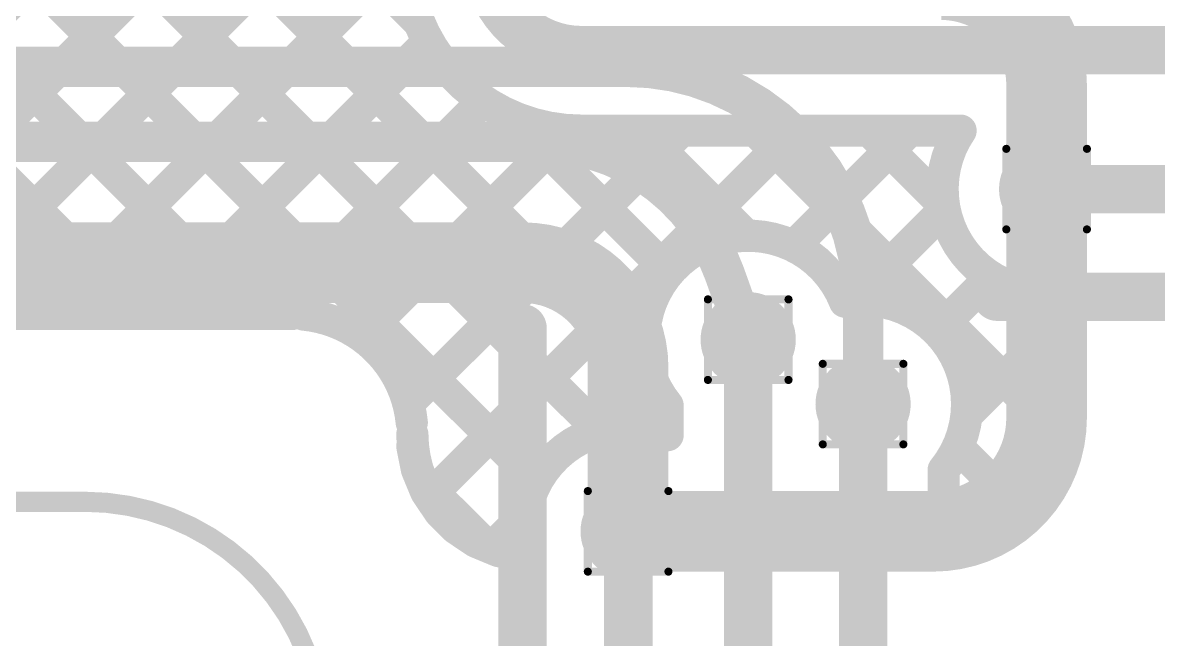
# Model space of a CAD drawing. Header units: inches. Extents: x -17 to 349, y -40 to 215.
# Drawn here: x 109.8 to 116.95, y 115.47 to 119.36 of the extents above; entities that cross this region are included whole.
import ezdxf

# ---------------------------------------------------------------- set-up
doc = ezdxf.new("R2010")
doc.units = ezdxf.units.IN
for name, color, linetype in [('Board Outline', 216, 'Continuous'), ('Bottom Layer', 5, 'Continuous'), ('Drill Drawing', 1, 'Continuous'), ('Top Layer', 1, 'Continuous'), ('Via Holes', 16, 'Continuous')]:
    doc.layers.add(name, color=color, linetype=linetype)

msp = doc.modelspace()

# ---------------------------------------------------------------- hatches: boundary and pattern name
at = {"layer": 'Bottom Layer'}
h = msp.add_hatch(color=5, dxfattribs=at)
edge = h.paths.add_edge_path()
edge.add_arc((116.2497, 118.3116), 0.3, 0, 360)
h = msp.add_hatch(color=5, dxfattribs=at)
edge = h.paths.add_edge_path()
edge.add_arc((114.3689, 117.3623), 0.3, 0, 360)
h = msp.add_hatch(color=5, dxfattribs=at)
edge = h.paths.add_edge_path()
edge.add_arc((115.093, 116.9559), 0.3, 0, 360)
h = msp.add_hatch(color=5, dxfattribs=at)
edge = h.paths.add_edge_path()
edge.add_arc((113.6122, 116.1535), 0.3, 0, 360)
at = {"layer": 'Top Layer'}
h = msp.add_hatch(color=1, dxfattribs=at)
edge = h.paths.add_edge_path()
edge.add_arc((116.2497, 118.3116), 0.3, 0, 360)
h = msp.add_hatch(color=1, dxfattribs=at)
edge = h.paths.add_edge_path()
edge.add_arc((114.3689, 117.3623), 0.3, 0, 360)
h = msp.add_hatch(color=1, dxfattribs=at)
edge = h.paths.add_edge_path()
edge.add_arc((115.093, 116.9559), 0.3, 0, 360)
h = msp.add_hatch(color=1, dxfattribs=at)
edge = h.paths.add_edge_path()
edge.add_arc((113.6122, 116.1535), 0.3, 0, 360)
at = {"layer": 'Via Holes'}
h = msp.add_hatch(color=7, dxfattribs=at)
edge = h.paths.add_edge_path()
edge.add_arc((116.2497, 118.3116), 0.15, 0, 360)
h = msp.add_hatch(color=7, dxfattribs=at)
edge = h.paths.add_edge_path()
edge.add_arc((114.3689, 117.3623), 0.15, 0, 360)
h = msp.add_hatch(color=7, dxfattribs=at)
edge = h.paths.add_edge_path()
edge.add_arc((115.093, 116.9559), 0.15, 0, 360)
h = msp.add_hatch(color=7, dxfattribs=at)
edge = h.paths.add_edge_path()
edge.add_arc((113.6122, 116.1535), 0.15, 0, 360)

# ---------------------------------------------------------------- linework, layer by layer
at = {"layer": 'Board Outline'}
for points in [[(109.0969, 116.34, 0.127, 0.127, 0), (110.1877, 116.34, 0.127, 0.127, 0)], [(110.1877, 116.34, 0.127, 0.127, -0.414214), (111.6877, 114.84, 0.127, 0.127, 0)], [(116.1419, 112.7843, 0.127, 0.127, -0.345401), (119.5324, 116.3734, 0.127, 0.127, 0)]]:
    msp.add_lwpolyline(points, format="xyseb", dxfattribs=at)
msp.add_lwpolyline([(110.1559, 116.34, 0.0635, 0.0635, 1), (110.2194, 116.34, 0.0635, 0.0635, 1)], format="xyseb", close=True, dxfattribs=at)
msp.add_lwpolyline([(110.1559, 116.34, 0.0635, 0.0635, 1), (110.2194, 116.34, 0.0635, 0.0635, 1)], format="xyseb", close=True, dxfattribs=at)
at = {"layer": 'Bottom Layer'}
for points in [[(107.7426, 117.5043, 0.2032, 0.2032, 0), (115.0284, 124.7901, 0.2032, 0.2032, 0)], [(105.0354, 122.3109, 0.2032, 0.2032, 0), (109.8222, 117.5242, 0.2032, 0.2032, 0)], [(105.7539, 122.3109, 0.2032, 0.2032, 0), (110.5406, 117.5242, 0.2032, 0.2032, 0)], [(106.4723, 122.3109, 0.2032, 0.2032, 0), (111.259, 117.5242, 0.2032, 0.2032, 0)], [(107.1907, 122.3109, 0.2032, 0.2032, 0), (113.0357, 116.4658, 0.2032, 0.2032, 0)], [(107.9091, 122.3109, 0.2032, 0.2032, 0), (113.4352, 116.7848, 0.2032, 0.2032, 0)], [(108.6276, 122.3109, 0.2032, 0.2032, 0), (113.7322, 117.2062, 0.2032, 0.2032, 0)], [(109.346, 122.3109, 0.2032, 0.2032, 0), (112.2957, 119.3611, 0.2032, 0.2032, 0)], [(108.4808, 117.5242, 0.2032, 0.2032, 0), (112.0627, 121.106, 0.2032, 0.2032, 0)], [(109.1993, 117.5242, 0.2032, 0.2032, 0), (112.2099, 120.5348, 0.2032, 0.2032, 0)], [(109.9177, 117.5242, 0.2032, 0.2032, 0), (112.2099, 119.8164, 0.2032, 0.2032, 0)], [(113.3184, 118.6802, 0.2032, 0.2032, -0.414214), (112.2099, 119.7886, 0.2032, 0.2032, 0)], [(113.3184, 119.1882, 0.3048, 0.3048, -0.414214), (112.7179, 119.7886, 0.3048, 0.3048, 0)], [(110.6361, 117.5242, 0.2032, 0.2032, 0), (112.3541, 119.2421, 0.2032, 0.2032, 0)], [(113.3184, 119.1882, 0.3048, 0.3048, 0), (118.9746, 119.1882, 0.3048, 0.3048, 0)], [(111.3545, 117.5242, 0.2032, 0.2032, 0), (112.6995, 118.8691, 0.2032, 0.2032, 0)], [(112.8909, 118.7659, 0.2032, 0.2032, 0), (113.8696, 117.7872, 0.2032, 0.2032, 0)], [(111.9328, 117.384, 0.2032, 0.2032, 0), (113.2323, 118.6835, 0.2032, 0.2032, 0)], [(112.227, 116.9597, 0.2032, 0.2032, 0), (113.9474, 118.6802, 0.2032, 0.2032, 0)], [(112.3598, 116.3741, 0.2032, 0.2032, 0), (114.6658, 118.6802, 0.2032, 0.2032, 0)], [(113.3184, 118.6802, 0.2032, 0.2032, 0), (115.7075, 118.6802, 0.2032, 0.2032, 0)], [(113.695, 118.6802, 0.2032, 0.2032, 0), (114.3574, 118.0178, 0.2032, 0.2032, 0)], [(114.4134, 118.6802, 0.2032, 0.2032, 0), (116.2381, 116.8555, 0.2032, 0.2032, 0)], [(114.6559, 117.9518, 0.2032, 0.2032, 0), (115.3843, 118.6802, 0.2032, 0.2032, 0)], [(115.1319, 118.6802, 0.2032, 0.2032, 0), (115.602, 118.2101, 0.2032, 0.2032, 0)], [(116.2873, 117.6571, 0.2032, 0.2032, -0.621838), (115.7075, 118.6802, 0.2032, 0.2032, 0)], [(116.2497, 118.3116, 0.3048, 0.3048, 0), (119.5361, 118.3116, 0.3048, 0.3048, 0)], [(115.0311, 117.6086, 0.2032, 0.2032, 0), (115.6066, 118.1841, 0.2032, 0.2032, 0)], [(113.8609, 116.9479, 0.2032, 0.2032, -1.168798), (114.9793, 117.6016, 0.2032, 0.2032, 0)], [(115.5585, 117.4176, 0.2032, 0.2032, 0), (115.8987, 117.7578, 0.2032, 0.2032, 0)], [(115.9375, 117.633, 0.3048, 0.3048, 0), (119.5541, 117.633, 0.3048, 0.3048, 0)], [(116.1482, 117.6639, 0.2032, 0.2032, 0), (116.2873, 117.5248, 0.2032, 0.2032, 0)], [(116.2873, 117.1945, 0.2032, 0.2032, 0), (116.2873, 117.6571, 0.2032, 0.2032, 0)], [(114.9793, 117.6016, 0.2032, 0.2032, -0.466211), (115.7486, 116.9559, 0.2032, 0.2032, 0)], [(107.9073, 117.5242, 0.2032, 0.2032, 0), (111.4934, 117.5242, 0.2032, 0.2032, 0)], [(107.9073, 117.5242, 0.2032, 0.2032, 0), (111.4934, 117.5241, 0.2032, 0.2032, 0)], [(111.5678, 117.5205, 0.2032, 0.2032, -0.049131), (111.7137, 117.4915, 0.2032, 0.2032, 0)], [(111.7137, 117.4915, 0.2032, 0.2032, -0.049131), (111.8511, 117.4346, 0.2032, 0.2032, 0)], [(111.8511, 117.4346, 0.2032, 0.2032, -0.049131), (111.9748, 117.3519, 0.2032, 0.2032, 0)], [(112.9473, 112.7891, 0.3048, 0.3048, 0), (112.9473, 117.4337, 0.3048, 0.3048, 0)], [(115.7448, 116.8854, 0.2032, 0.2032, 0), (116.2873, 117.4279, 0.2032, 0.2032, 0)], [(111.9748, 117.3519, 0.2032, 0.2032, -0.04913), (112.08, 117.2467, 0.2032, 0.2032, 0)], [(114.3689, 112.7217, 0.3048, 0.3048, 0), (114.3689, 117.3623, 0.3048, 0.3048, 0)], [(112.08, 117.2467, 0.2032, 0.2032, -0.049131), (112.1627, 117.123, 0.2032, 0.2032, 0)], [(116.2873, 117.1945, 0.2032, 0.2032, -0.048928), (116.2645, 116.9624, 0.2032, 0.2032, 0)], [(112.1627, 117.123, 0.2032, 0.2032, -0.049131), (112.2196, 116.9856, 0.2032, 0.2032, 0)], [(113.5043, 116.8002, 0.2032, 0.2032, 0), (113.7795, 117.0754, 0.2032, 0.2032, 0)], [(112.2196, 116.9856, 0.2032, 0.2032, -0.049131), (112.2486, 116.8396, 0.2032, 0.2032, 0)], [(115.093, 112.8496, 0.3048, 0.3048, 0), (115.093, 116.9559, 0.3048, 0.3048, 0)], [(113.8609, 116.7601, 0.2032, 0.2032, 0), (113.8609, 116.9479, 0.2032, 0.2032, 0)], [(115.7486, 116.9559, 0.2032, 0.2032, -0.172763), (115.601, 116.5415, 0.2032, 0.2032, 0)], [(116.2641, 116.9606, 0.2032, 0.2032, -0.048602), (116.1969, 116.7389, 0.2032, 0.2032, 0)], [(112.9745, 116.0014, 0.2032, 0.2032, -0.611125), (113.8609, 116.7601, 0.2032, 0.2032, 0)], [(112.9745, 116.0014, 0.2032, 0.2032, -0.397916), (112.2523, 116.7652, 0.2032, 0.2032, 0)], [(116.1958, 116.736, 0.2032, 0.2032, -0.048428), (116.087, 116.5325, 0.2032, 0.2032, 0)], [(112.2523, 116.6899, 0.2032, 0.2032, 0), (112.2817, 116.5421, 0.2032, 0.2032, 0)], [(115.69, 116.6852, 0.2032, 0.2032, 0), (115.9802, 116.395, 0.2032, 0.2032, 0)], [(112.2817, 116.5421, 0.2032, 0.2032, 0), (112.3393, 116.4029, 0.2032, 0.2032, 0)], [(115.601, 116.1136, 0.2032, 0.2032, 0), (115.601, 116.5415, 0.2032, 0.2032, 0)], [(116.085, 116.5295, 0.2032, 0.2032, -0.048407), (115.9386, 116.3512, 0.2032, 0.2032, 0)], [(112.3104, 116.4728, 0.2032, 0.2032, 0), (112.7249, 116.0583, 0.2032, 0.2032, 0)], [(115.8422, 116.2644, 0.2032, 0.2032, 0), (116.0231, 116.4453, 0.2032, 0.2032, 0)], [(112.3393, 116.4029, 0.2032, 0.2032, 0), (112.423, 116.2776, 0.2032, 0.2032, 0)], [(115.9363, 116.3488, 0.2032, 0.2032, -0.048524), (115.7575, 116.2022, 0.2032, 0.2032, 0)], [(112.423, 116.2776, 0.2032, 0.2032, 0), (112.5295, 116.171, 0.2032, 0.2032, 0)], [(112.7518, 116.0477, 0.2032, 0.2032, 0), (112.9655, 116.2614, 0.2032, 0.2032, 0)], [(113.6135, 112.8663, 0.3048, 0.3048, 0), (113.6135, 116.1535, 0.3048, 0.3048, 0)], [(115.7555, 116.2008, 0.2032, 0.2032, -0.037186), (115.601, 116.1136, 0.2032, 0.2032, 0)], [(112.5295, 116.171, 0.2032, 0.2032, 0), (112.6548, 116.0873, 0.2032, 0.2032, 0)], [(112.6548, 116.0873, 0.2032, 0.2032, 0), (112.794, 116.0296, 0.2032, 0.2032, 0)], [(112.794, 116.0296, 0.2032, 0.2032, 0), (112.9418, 116.0002, 0.2032, 0.2032, 0)]]:
    msp.add_lwpolyline(points, format="xyseb", dxfattribs=at)
for points in [[(112.2449, 119.3611, 0.1016, 0.1016, 1), (112.3465, 119.3611, 0.1016, 0.1016, 1)], [(112.3033, 119.2421, 0.1016, 0.1016, 1), (112.4049, 119.2421, 0.1016, 0.1016, 1)], [(113.2422, 119.1882, 0.1524, 0.1524, 1), (113.3946, 119.1882, 0.1524, 0.1524, 1)], [(113.2422, 119.1882, 0.1524, 0.1524, 1), (113.3946, 119.1882, 0.1524, 0.1524, 1)], [(112.6487, 118.8691, 0.1016, 0.1016, 1), (112.7503, 118.8691, 0.1016, 0.1016, 1)], [(112.8401, 118.7659, 0.1016, 0.1016, 1), (112.9417, 118.7659, 0.1016, 0.1016, 1)], [(113.1815, 118.6835, 0.1016, 0.1016, 1), (113.2831, 118.6835, 0.1016, 0.1016, 1)], [(113.2676, 118.6802, 0.1016, 0.1016, 1), (113.3692, 118.6802, 0.1016, 0.1016, 1)], [(113.2676, 118.6802, 0.1016, 0.1016, 1), (113.3692, 118.6802, 0.1016, 0.1016, 1)], [(113.6442, 118.6802, 0.1016, 0.1016, 1), (113.7458, 118.6802, 0.1016, 0.1016, 1)], [(113.8966, 118.6802, 0.1016, 0.1016, 1), (113.9982, 118.6802, 0.1016, 0.1016, 1)], [(114.3626, 118.6802, 0.1016, 0.1016, 1), (114.4642, 118.6802, 0.1016, 0.1016, 1)], [(114.615, 118.6802, 0.1016, 0.1016, 1), (114.7166, 118.6802, 0.1016, 0.1016, 1)], [(115.0811, 118.6802, 0.1016, 0.1016, 1), (115.1827, 118.6802, 0.1016, 0.1016, 1)], [(115.3335, 118.6802, 0.1016, 0.1016, 1), (115.4351, 118.6802, 0.1016, 0.1016, 1)], [(115.6567, 118.6802, 0.1016, 0.1016, 1), (115.7583, 118.6802, 0.1016, 0.1016, 1)], [(115.6567, 118.6802, 0.1016, 0.1016, 1), (115.7583, 118.6802, 0.1016, 0.1016, 1)], [(116.1735, 118.3116, 0.1524, 0.1524, 1), (116.3259, 118.3116, 0.1524, 0.1524, 1)], [(115.5512, 118.2101, 0.1016, 0.1016, 1), (115.6528, 118.2101, 0.1016, 0.1016, 1)], [(115.5558, 118.1841, 0.1016, 0.1016, 1), (115.6574, 118.1841, 0.1016, 0.1016, 1)], [(114.3066, 118.0178, 0.1016, 0.1016, 1), (114.4082, 118.0178, 0.1016, 0.1016, 1)], [(114.6051, 117.9518, 0.1016, 0.1016, 1), (114.7067, 117.9518, 0.1016, 0.1016, 1)], [(113.8188, 117.7872, 0.1016, 0.1016, 1), (113.9204, 117.7872, 0.1016, 0.1016, 1)], [(115.8479, 117.7578, 0.1016, 0.1016, 1), (115.9495, 117.7578, 0.1016, 0.1016, 1)], [(115.8613, 117.633, 0.1524, 0.1524, 1), (116.0137, 117.633, 0.1524, 0.1524, 1)], [(116.0974, 117.6639, 0.1016, 0.1016, 1), (116.199, 117.6639, 0.1016, 0.1016, 1)], [(116.2365, 117.6571, 0.1016, 0.1016, 1), (116.3381, 117.6571, 0.1016, 0.1016, 1)], [(116.2365, 117.6571, 0.1016, 0.1016, 1), (116.3381, 117.6571, 0.1016, 0.1016, 1)], [(114.9285, 117.6016, 0.1016, 0.1016, 1), (115.0301, 117.6016, 0.1016, 0.1016, 1)], [(114.9285, 117.6016, 0.1016, 0.1016, 1), (115.0301, 117.6016, 0.1016, 0.1016, 1)], [(114.9803, 117.6086, 0.1016, 0.1016, 1), (115.0819, 117.6086, 0.1016, 0.1016, 1)], [(109.7714, 117.5242, 0.1016, 0.1016, 1), (109.873, 117.5242, 0.1016, 0.1016, 1)], [(109.8669, 117.5242, 0.1016, 0.1016, 1), (109.9685, 117.5242, 0.1016, 0.1016, 1)], [(110.4898, 117.5242, 0.1016, 0.1016, 1), (110.5914, 117.5242, 0.1016, 0.1016, 1)], [(110.5853, 117.5242, 0.1016, 0.1016, 1), (110.6869, 117.5242, 0.1016, 0.1016, 1)], [(111.2082, 117.5242, 0.1016, 0.1016, 1), (111.3098, 117.5242, 0.1016, 0.1016, 1)], [(111.3037, 117.5242, 0.1016, 0.1016, 1), (111.4053, 117.5242, 0.1016, 0.1016, 1)], [(111.4426, 117.5242, 0.1016, 0.1016, 1), (111.5442, 117.5242, 0.1016, 0.1016, 1)], [(111.4426, 117.5241, 0.1016, 0.1016, 1), (111.5442, 117.5241, 0.1016, 0.1016, 1)], [(111.517, 117.5205, 0.1016, 0.1016, 1), (111.6186, 117.5205, 0.1016, 0.1016, 1)], [(111.6629, 117.4915, 0.1016, 0.1016, 1), (111.7645, 117.4915, 0.1016, 0.1016, 1)], [(111.6629, 117.4915, 0.1016, 0.1016, 1), (111.7645, 117.4915, 0.1016, 0.1016, 1)], [(116.2365, 117.5248, 0.1016, 0.1016, 1), (116.3381, 117.5248, 0.1016, 0.1016, 1)], [(111.8003, 117.4346, 0.1016, 0.1016, 1), (111.9019, 117.4346, 0.1016, 0.1016, 1)], [(111.8003, 117.4346, 0.1016, 0.1016, 1), (111.9019, 117.4346, 0.1016, 0.1016, 1)], [(112.8711, 117.4337, 0.1524, 0.1524, 1), (113.0235, 117.4337, 0.1524, 0.1524, 1)], [(115.5077, 117.4176, 0.1016, 0.1016, 1), (115.6093, 117.4176, 0.1016, 0.1016, 1)], [(116.2365, 117.4279, 0.1016, 0.1016, 1), (116.3381, 117.4279, 0.1016, 0.1016, 1)], [(111.882, 117.384, 0.1016, 0.1016, 1), (111.9836, 117.384, 0.1016, 0.1016, 1)], [(111.924, 117.3519, 0.1016, 0.1016, 1), (112.0256, 117.3519, 0.1016, 0.1016, 1)], [(111.924, 117.3519, 0.1016, 0.1016, 1), (112.0256, 117.3519, 0.1016, 0.1016, 1)], [(114.2927, 117.3623, 0.1524, 0.1524, 1), (114.4451, 117.3623, 0.1524, 0.1524, 1)], [(112.0292, 117.2467, 0.1016, 0.1016, 1), (112.1308, 117.2467, 0.1016, 0.1016, 1)], [(112.0292, 117.2467, 0.1016, 0.1016, 1), (112.1308, 117.2467, 0.1016, 0.1016, 1)], [(113.6814, 117.2062, 0.1016, 0.1016, 1), (113.783, 117.2062, 0.1016, 0.1016, 1)], [(116.2365, 117.1945, 0.1016, 0.1016, 1), (116.3381, 117.1945, 0.1016, 0.1016, 1)], [(116.2365, 117.1945, 0.1016, 0.1016, 1), (116.3381, 117.1945, 0.1016, 0.1016, 1)], [(112.1119, 117.123, 0.1016, 0.1016, 1), (112.2135, 117.123, 0.1016, 0.1016, 1)], [(112.1119, 117.123, 0.1016, 0.1016, 1), (112.2135, 117.123, 0.1016, 0.1016, 1)], [(113.7287, 117.0754, 0.1016, 0.1016, 1), (113.8303, 117.0754, 0.1016, 0.1016, 1)], [(112.1688, 116.9856, 0.1016, 0.1016, 1), (112.2704, 116.9856, 0.1016, 0.1016, 1)], [(112.1688, 116.9856, 0.1016, 0.1016, 1), (112.2704, 116.9856, 0.1016, 0.1016, 1)], [(115.0168, 116.9559, 0.1524, 0.1524, 1), (115.1692, 116.9559, 0.1524, 0.1524, 1)], [(112.1762, 116.9597, 0.1016, 0.1016, 1), (112.2778, 116.9597, 0.1016, 0.1016, 1)], [(113.8101, 116.9479, 0.1016, 0.1016, 1), (113.9117, 116.9479, 0.1016, 0.1016, 1)], [(113.8101, 116.9479, 0.1016, 0.1016, 1), (113.9117, 116.9479, 0.1016, 0.1016, 1)], [(115.6978, 116.9559, 0.1016, 0.1016, 1), (115.7994, 116.9559, 0.1016, 0.1016, 1)], [(115.6978, 116.9559, 0.1016, 0.1016, 1), (115.7994, 116.9559, 0.1016, 0.1016, 1)], [(116.2133, 116.9606, 0.1016, 0.1016, 1), (116.3149, 116.9606, 0.1016, 0.1016, 1)], [(116.2137, 116.9624, 0.1016, 0.1016, 1), (116.3153, 116.9624, 0.1016, 0.1016, 1)], [(115.694, 116.8854, 0.1016, 0.1016, 1), (115.7956, 116.8854, 0.1016, 0.1016, 1)], [(116.1873, 116.8555, 0.1016, 0.1016, 1), (116.2889, 116.8555, 0.1016, 0.1016, 1)], [(112.1978, 116.8396, 0.1016, 0.1016, 1), (112.2994, 116.8396, 0.1016, 0.1016, 1)], [(113.3844, 116.7848, 0.1016, 0.1016, 1), (113.486, 116.7848, 0.1016, 0.1016, 1)], [(113.4535, 116.8002, 0.1016, 0.1016, 1), (113.5551, 116.8002, 0.1016, 0.1016, 1)], [(112.2015, 116.7652, 0.1016, 0.1016, 1), (112.3031, 116.7652, 0.1016, 0.1016, 1)], [(113.8101, 116.7601, 0.1016, 0.1016, 1), (113.9117, 116.7601, 0.1016, 0.1016, 1)], [(113.8101, 116.7601, 0.1016, 0.1016, 1), (113.9117, 116.7601, 0.1016, 0.1016, 1)], [(116.145, 116.736, 0.1016, 0.1016, 1), (116.2466, 116.736, 0.1016, 0.1016, 1)], [(116.1461, 116.7389, 0.1016, 0.1016, 1), (116.2477, 116.7389, 0.1016, 0.1016, 1)], [(112.2015, 116.6899, 0.1016, 0.1016, 1), (112.3031, 116.6899, 0.1016, 0.1016, 1)], [(115.6392, 116.6852, 0.1016, 0.1016, 1), (115.7408, 116.6852, 0.1016, 0.1016, 1)], [(112.2309, 116.5421, 0.1016, 0.1016, 1), (112.3325, 116.5421, 0.1016, 0.1016, 1)], [(112.2309, 116.5421, 0.1016, 0.1016, 1), (112.3325, 116.5421, 0.1016, 0.1016, 1)], [(115.5502, 116.5415, 0.1016, 0.1016, 1), (115.6518, 116.5415, 0.1016, 0.1016, 1)], [(115.5502, 116.5415, 0.1016, 0.1016, 1), (115.6518, 116.5415, 0.1016, 0.1016, 1)], [(116.0342, 116.5295, 0.1016, 0.1016, 1), (116.1358, 116.5295, 0.1016, 0.1016, 1)], [(116.0362, 116.5325, 0.1016, 0.1016, 1), (116.1378, 116.5325, 0.1016, 0.1016, 1)], [(112.2596, 116.4728, 0.1016, 0.1016, 1), (112.3612, 116.4728, 0.1016, 0.1016, 1)], [(112.9849, 116.4658, 0.1016, 0.1016, 1), (113.0865, 116.4658, 0.1016, 0.1016, 1)], [(115.9723, 116.4453, 0.1016, 0.1016, 1), (116.0739, 116.4453, 0.1016, 0.1016, 1)], [(112.2885, 116.4029, 0.1016, 0.1016, 1), (112.3901, 116.4029, 0.1016, 0.1016, 1)], [(112.2885, 116.4029, 0.1016, 0.1016, 1), (112.3901, 116.4029, 0.1016, 0.1016, 1)], [(112.309, 116.3741, 0.1016, 0.1016, 1), (112.4106, 116.3741, 0.1016, 0.1016, 1)], [(115.8855, 116.3488, 0.1016, 0.1016, 1), (115.9871, 116.3488, 0.1016, 0.1016, 1)], [(115.8878, 116.3512, 0.1016, 0.1016, 1), (115.9894, 116.3512, 0.1016, 0.1016, 1)], [(115.9294, 116.395, 0.1016, 0.1016, 1), (116.031, 116.395, 0.1016, 0.1016, 1)], [(112.3722, 116.2776, 0.1016, 0.1016, 1), (112.4738, 116.2776, 0.1016, 0.1016, 1)], [(112.3722, 116.2776, 0.1016, 0.1016, 1), (112.4738, 116.2776, 0.1016, 0.1016, 1)], [(112.9147, 116.2614, 0.1016, 0.1016, 1), (113.0163, 116.2614, 0.1016, 0.1016, 1)], [(113.5373, 116.1535, 0.1524, 0.1524, 1), (113.6897, 116.1535, 0.1524, 0.1524, 1)], [(115.7047, 116.2008, 0.1016, 0.1016, 1), (115.8063, 116.2008, 0.1016, 0.1016, 1)], [(115.7067, 116.2022, 0.1016, 0.1016, 1), (115.8083, 116.2022, 0.1016, 0.1016, 1)], [(115.7914, 116.2644, 0.1016, 0.1016, 1), (115.893, 116.2644, 0.1016, 0.1016, 1)], [(112.4787, 116.171, 0.1016, 0.1016, 1), (112.5803, 116.171, 0.1016, 0.1016, 1)], [(112.4787, 116.171, 0.1016, 0.1016, 1), (112.5803, 116.171, 0.1016, 0.1016, 1)], [(112.604, 116.0873, 0.1016, 0.1016, 1), (112.7056, 116.0873, 0.1016, 0.1016, 1)], [(112.604, 116.0873, 0.1016, 0.1016, 1), (112.7056, 116.0873, 0.1016, 0.1016, 1)], [(112.6741, 116.0583, 0.1016, 0.1016, 1), (112.7757, 116.0583, 0.1016, 0.1016, 1)], [(115.5502, 116.1136, 0.1016, 0.1016, 1), (115.6518, 116.1136, 0.1016, 0.1016, 1)], [(115.5502, 116.1136, 0.1016, 0.1016, 1), (115.6518, 116.1136, 0.1016, 0.1016, 1)], [(112.701, 116.0477, 0.1016, 0.1016, 1), (112.8026, 116.0477, 0.1016, 0.1016, 1)], [(112.7432, 116.0296, 0.1016, 0.1016, 1), (112.8448, 116.0296, 0.1016, 0.1016, 1)], [(112.7432, 116.0296, 0.1016, 0.1016, 1), (112.8448, 116.0296, 0.1016, 0.1016, 1)], [(112.891, 116.0002, 0.1016, 0.1016, 1), (112.9926, 116.0002, 0.1016, 0.1016, 1)], [(112.9237, 116.0014, 0.1016, 0.1016, 1), (113.0253, 116.0014, 0.1016, 0.1016, 1)], [(112.9237, 116.0014, 0.1016, 0.1016, 1), (113.0253, 116.0014, 0.1016, 0.1016, 1)]]:
    msp.add_lwpolyline(points, format="xyseb", close=True, dxfattribs=at)
at = {"layer": 'Drill Drawing'}
for points in [[(115.9957, 118.5656, 0.0508, 0.0508, 0), (116.5037, 118.5656, 0.0508, 0.0508, 0)], [(115.9957, 118.0576, 0.0508, 0.0508, 0), (115.9957, 118.5656, 0.0508, 0.0508, 0)], [(116.5037, 118.0576, 0.0508, 0.0508, 0), (116.5037, 118.5656, 0.0508, 0.0508, 0)], [(115.9957, 118.0576, 0.0508, 0.0508, 0), (116.5037, 118.0576, 0.0508, 0.0508, 0)], [(114.1149, 117.6163, 0.0508, 0.0508, 0), (114.6229, 117.6163, 0.0508, 0.0508, 0)], [(114.1149, 117.1083, 0.0508, 0.0508, 0), (114.1149, 117.6163, 0.0508, 0.0508, 0)], [(114.6229, 117.1083, 0.0508, 0.0508, 0), (114.6229, 117.6163, 0.0508, 0.0508, 0)], [(114.839, 117.2099, 0.0508, 0.0508, 0), (115.347, 117.2099, 0.0508, 0.0508, 0)], [(114.839, 116.7019, 0.0508, 0.0508, 0), (114.839, 117.2099, 0.0508, 0.0508, 0)], [(115.347, 116.7019, 0.0508, 0.0508, 0), (115.347, 117.2099, 0.0508, 0.0508, 0)], [(114.1149, 117.1083, 0.0508, 0.0508, 0), (114.6229, 117.1083, 0.0508, 0.0508, 0)], [(114.839, 116.7019, 0.0508, 0.0508, 0), (115.347, 116.7019, 0.0508, 0.0508, 0)], [(113.3582, 116.4075, 0.0508, 0.0508, 0), (113.8662, 116.4075, 0.0508, 0.0508, 0)], [(113.3582, 115.8995, 0.0508, 0.0508, 0), (113.3582, 116.4075, 0.0508, 0.0508, 0)], [(113.8662, 115.8995, 0.0508, 0.0508, 0), (113.8662, 116.4075, 0.0508, 0.0508, 0)], [(113.3582, 115.8995, 0.0508, 0.0508, 0), (113.8662, 115.8995, 0.0508, 0.0508, 0)]]:
    msp.add_lwpolyline(points, format="xyseb", dxfattribs=at)
for points in [[(115.983, 118.5656, 0.0254, 0.0254, 1), (116.0084, 118.5656, 0.0254, 0.0254, 1)], [(115.983, 118.5656, 0.0254, 0.0254, 1), (116.0084, 118.5656, 0.0254, 0.0254, 1)], [(116.491, 118.5656, 0.0254, 0.0254, 1), (116.5164, 118.5656, 0.0254, 0.0254, 1)], [(116.491, 118.5656, 0.0254, 0.0254, 1), (116.5164, 118.5656, 0.0254, 0.0254, 1)], [(115.983, 118.0576, 0.0254, 0.0254, 1), (116.0084, 118.0576, 0.0254, 0.0254, 1)], [(115.983, 118.0576, 0.0254, 0.0254, 1), (116.0084, 118.0576, 0.0254, 0.0254, 1)], [(116.491, 118.0576, 0.0254, 0.0254, 1), (116.5164, 118.0576, 0.0254, 0.0254, 1)], [(116.491, 118.0576, 0.0254, 0.0254, 1), (116.5164, 118.0576, 0.0254, 0.0254, 1)], [(114.1022, 117.6163, 0.0254, 0.0254, 1), (114.1276, 117.6163, 0.0254, 0.0254, 1)], [(114.1022, 117.6163, 0.0254, 0.0254, 1), (114.1276, 117.6163, 0.0254, 0.0254, 1)], [(114.6102, 117.6163, 0.0254, 0.0254, 1), (114.6356, 117.6163, 0.0254, 0.0254, 1)], [(114.6102, 117.6163, 0.0254, 0.0254, 1), (114.6356, 117.6163, 0.0254, 0.0254, 1)], [(114.8263, 117.2099, 0.0254, 0.0254, 1), (114.8517, 117.2099, 0.0254, 0.0254, 1)], [(114.8263, 117.2099, 0.0254, 0.0254, 1), (114.8517, 117.2099, 0.0254, 0.0254, 1)], [(115.3343, 117.2099, 0.0254, 0.0254, 1), (115.3597, 117.2099, 0.0254, 0.0254, 1)], [(115.3343, 117.2099, 0.0254, 0.0254, 1), (115.3597, 117.2099, 0.0254, 0.0254, 1)], [(114.1022, 117.1083, 0.0254, 0.0254, 1), (114.1276, 117.1083, 0.0254, 0.0254, 1)], [(114.1022, 117.1083, 0.0254, 0.0254, 1), (114.1276, 117.1083, 0.0254, 0.0254, 1)], [(114.6102, 117.1083, 0.0254, 0.0254, 1), (114.6356, 117.1083, 0.0254, 0.0254, 1)], [(114.6102, 117.1083, 0.0254, 0.0254, 1), (114.6356, 117.1083, 0.0254, 0.0254, 1)], [(114.8263, 116.7019, 0.0254, 0.0254, 1), (114.8517, 116.7019, 0.0254, 0.0254, 1)], [(114.8263, 116.7019, 0.0254, 0.0254, 1), (114.8517, 116.7019, 0.0254, 0.0254, 1)], [(115.3343, 116.7019, 0.0254, 0.0254, 1), (115.3597, 116.7019, 0.0254, 0.0254, 1)], [(115.3343, 116.7019, 0.0254, 0.0254, 1), (115.3597, 116.7019, 0.0254, 0.0254, 1)], [(113.3455, 116.4075, 0.0254, 0.0254, 1), (113.3709, 116.4075, 0.0254, 0.0254, 1)], [(113.3455, 116.4075, 0.0254, 0.0254, 1), (113.3709, 116.4075, 0.0254, 0.0254, 1)], [(113.8535, 116.4075, 0.0254, 0.0254, 1), (113.8789, 116.4075, 0.0254, 0.0254, 1)], [(113.8535, 116.4075, 0.0254, 0.0254, 1), (113.8789, 116.4075, 0.0254, 0.0254, 1)], [(113.3455, 115.8995, 0.0254, 0.0254, 1), (113.3709, 115.8995, 0.0254, 0.0254, 1)], [(113.3455, 115.8995, 0.0254, 0.0254, 1), (113.3709, 115.8995, 0.0254, 0.0254, 1)], [(113.8535, 115.8995, 0.0254, 0.0254, 1), (113.8789, 115.8995, 0.0254, 0.0254, 1)], [(113.8535, 115.8995, 0.0254, 0.0254, 1), (113.8789, 115.8995, 0.0254, 0.0254, 1)]]:
    msp.add_lwpolyline(points, format="xyseb", close=True, dxfattribs=at)
at = {"layer": 'Top Layer'}
for points in [[(115.5865, 119.6324, 0.508, 0.508, -0.414214), (116.2497, 118.9693, 0.508, 0.508, 0)], [(102.9484, 119.0826, 0.254, 0.254, 0), (113.6028, 119.0826, 0.254, 0.254, 0)], [(113.6028, 119.0826, 0.254, 0.254, -0.414213), (115.093, 117.5924, 0.254, 0.254, 0)], [(116.2497, 118.3116, 0.508, 0.508, 0), (116.2497, 118.9693, 0.508, 0.508, 0)], [(102.7973, 118.6094, 0.254, 0.254, 0), (113.0442, 118.6094, 0.254, 0.254, 0)], [(113.0442, 118.6094, 0.254, 0.254, -0.316652), (114.2181, 117.7831, 0.254, 0.254, 0)], [(116.2497, 116.8695, 0.508, 0.508, 0), (116.2497, 118.3116, 0.508, 0.508, 0)], [(107.9184, 117.8477, 0.508, 0.508, 0), (112.9492, 117.8477, 0.508, 0.508, 0)], [(112.9492, 117.8477, 0.508, 0.508, -0.414214), (113.6122, 117.1847, 0.508, 0.508, 0)], [(114.2181, 117.7831, 0.254, 0.254, 0), (114.3689, 117.3623, 0.254, 0.254, 0)], [(115.093, 116.9559, 0.254, 0.254, 0), (115.093, 117.5924, 0.254, 0.254, 0)], [(113.6122, 116.1535, 0.508, 0.508, 0), (113.6122, 117.1847, 0.508, 0.508, 0)], [(116.2497, 116.8695, 0.508, 0.508, -0.414214), (115.5337, 116.1535, 0.508, 0.508, 0)], [(113.6122, 116.1535, 0.508, 0.508, 0), (115.5337, 116.1535, 0.508, 0.508, 0)]]:
    msp.add_lwpolyline(points, format="xyseb", dxfattribs=at)
for points in [[(113.5393, 119.0826, 0.127, 0.127, 1), (113.6663, 119.0826, 0.127, 0.127, 1)], [(113.5393, 119.0826, 0.127, 0.127, 1), (113.6663, 119.0826, 0.127, 0.127, 1)], [(116.1227, 118.9693, 0.254, 0.254, 1), (116.3767, 118.9693, 0.254, 0.254, 1)], [(116.1227, 118.9693, 0.254, 0.254, 1), (116.3767, 118.9693, 0.254, 0.254, 1)], [(112.9807, 118.6094, 0.127, 0.127, 1), (113.1077, 118.6094, 0.127, 0.127, 1)], [(112.9807, 118.6094, 0.127, 0.127, 1), (113.1077, 118.6094, 0.127, 0.127, 1)], [(116.1227, 118.3116, 0.254, 0.254, 1), (116.3767, 118.3116, 0.254, 0.254, 1)], [(116.1227, 118.3116, 0.254, 0.254, 1), (116.3767, 118.3116, 0.254, 0.254, 1)], [(112.8222, 117.8477, 0.254, 0.254, 1), (113.0762, 117.8477, 0.254, 0.254, 1)], [(112.8222, 117.8477, 0.254, 0.254, 1), (113.0762, 117.8477, 0.254, 0.254, 1)], [(114.1546, 117.7831, 0.127, 0.127, 1), (114.2816, 117.7831, 0.127, 0.127, 1)], [(114.1546, 117.7831, 0.127, 0.127, 1), (114.2816, 117.7831, 0.127, 0.127, 1)], [(115.0295, 117.5924, 0.127, 0.127, 1), (115.1565, 117.5924, 0.127, 0.127, 1)], [(115.0295, 117.5924, 0.127, 0.127, 1), (115.1565, 117.5924, 0.127, 0.127, 1)], [(114.3054, 117.3623, 0.127, 0.127, 1), (114.4324, 117.3623, 0.127, 0.127, 1)], [(113.4852, 117.1847, 0.254, 0.254, 1), (113.7392, 117.1847, 0.254, 0.254, 1)], [(113.4852, 117.1847, 0.254, 0.254, 1), (113.7392, 117.1847, 0.254, 0.254, 1)], [(116.1227, 116.8695, 0.254, 0.254, 1), (116.3767, 116.8695, 0.254, 0.254, 1)], [(116.1227, 116.8695, 0.254, 0.254, 1), (116.3767, 116.8695, 0.254, 0.254, 1)], [(115.0295, 116.9559, 0.127, 0.127, 1), (115.1565, 116.9559, 0.127, 0.127, 1)], [(113.4852, 116.1535, 0.254, 0.254, 1), (113.7392, 116.1535, 0.254, 0.254, 1)], [(113.4852, 116.1535, 0.254, 0.254, 1), (113.7392, 116.1535, 0.254, 0.254, 1)], [(115.4067, 116.1535, 0.254, 0.254, 1), (115.6607, 116.1535, 0.254, 0.254, 1)], [(115.4067, 116.1535, 0.254, 0.254, 1), (115.6607, 116.1535, 0.254, 0.254, 1)]]:
    msp.add_lwpolyline(points, format="xyseb", close=True, dxfattribs=at)

doc.saveas('drawing.dxf')
